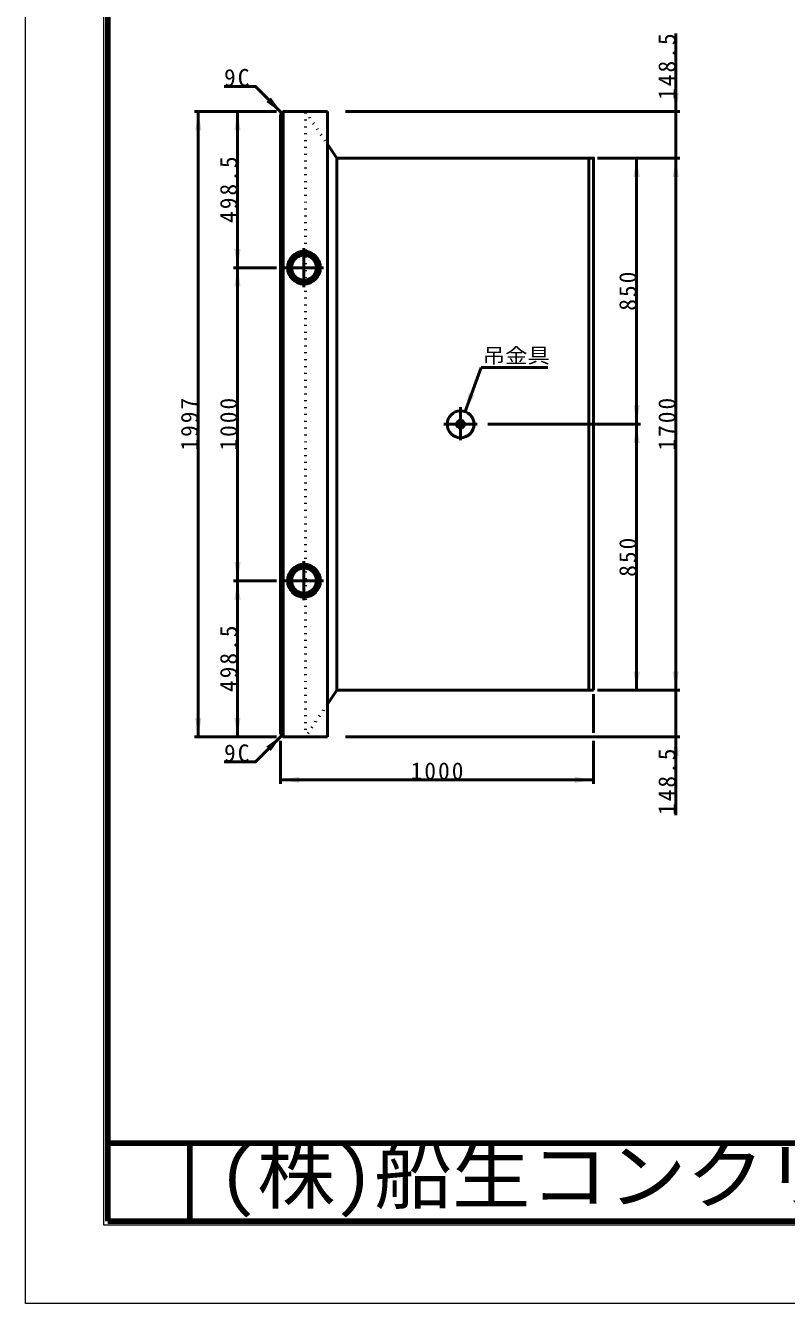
# Model space of a CAD drawing. Units: millimetres, scale not verified, with parts at other scales. Extents: x -2102 to 2102, y -1485 to 1485.
# Drawn here: x -2102 to -1130, y -1485 to 148 of the extents above; entities that cross this region are included whole.
import ezdxf
from ezdxf.enums import TextEntityAlignment as Align

# ---------------------------------------------------------------- set-up
doc = ezdxf.new("R2010")
doc.units = ezdxf.units.MM
doc.header["$LTSCALE"] = 5
doc.linetypes.add('DOTTED', pattern=[1.75, 0.25, -1.5])
doc.linetypes.add('LONG_DASHED_DOTTED', pattern=[15.25, 12, -1.5, 0.25, -1.5])
doc.layers.add('0-0_V-nasSTD', color=7, linetype='Continuous', lineweight=50)
doc.layers.add('0-1_0', color=7, linetype='Continuous', lineweight=100)
doc.styles.add('ＭＳ ゴシック', font='')
doc.styles.get('ＭＳ ゴシック').set_extended_font_data('MS Gothic')

msp = doc.modelspace()

# ---------------------------------------------------------------- linework, layer by layer
at = {"layer": '0-0_V-nasSTD', "lineweight": 100}
for p, q in [((-1997.5, 1380), (-1997.5, -1380)), ((-1997.5, -1380), (1997.5, -1380))]:
    msp.add_line(p, q, dxfattribs=at)
at = {"layer": '0-0_V-nasSTD'}
for p, q in [((-1271.805, 37.888), (-1271.805, 137.888)), ((-1781.805, 37.888), (-1886.805, 37.888)), ((-1881.805, 37.888), (-1881.805, -760.912)), ((-1831.805, -161.512), (-1831.805, 37.888)), ((-1773.205, 37.888), (-1776.805, 34.288)), ((-1776.805, 34.288), (-1776.805, -757.312)), ((-1716.805, 37.888), (-1773.205, 37.888)), ((-1773.205, 37.888), (-1773.205, -760.912)), ((-1716.805, -760.912), (-1716.805, 37.888)), ((-1693.805, 37.888), (-1266.805, 37.888)), ((-1271.805, -21.512), (-1271.805, 37.888)), ((-1716.805, -3.692), (-1704.805, -21.512)), ((-1382.805, -701.512), (-1382.805, -21.512)), ((-1371.805, -21.512), (-1266.805, -21.512)), ((-1321.805, -361.512), (-1321.805, -21.512)), ((-1271.805, -701.512), (-1271.805, -21.512)), ((-1781.805, -161.512), (-1836.805, -161.512)), ((-1831.805, -561.512), (-1831.805, -161.512)), ((-1540.922, -345.349), (-1520.401, -288.968)), ((-1435.401, -288.968), (-1520.401, -288.968)), ((-1511.805, -361.512), (-1316.805, -361.512)), ((-1321.805, -701.512), (-1321.805, -361.512)), ((-1781.805, -561.512), (-1836.805, -561.512)), ((-1831.805, -760.912), (-1831.805, -561.512)), ((-1704.805, -701.512), (-1716.805, -719.332)), ((-1371.805, -701.512), (-1266.805, -701.512)), ((-1271.805, -701.512), (-1271.805, -760.912)), ((-1376.805, -755.912), (-1376.805, -706.512)), ((-1781.805, -760.912), (-1886.805, -760.912)), ((-1776.805, -757.312), (-1773.205, -760.912)), ((-1776.805, -820.912), (-1776.805, -765.912)), ((-1773.205, -760.912), (-1716.805, -760.912)), ((-1693.805, -760.912), (-1266.805, -760.912)), ((-1376.805, -820.912), (-1376.805, -765.912)), ((-1271.805, -760.912), (-1271.805, -860.912)), ((-1376.805, -815.912), (-1776.805, -815.912))]:
    msp.add_line(p, q, dxfattribs=at)
at = {"layer": '0-0_V-nasSTD', "linetype": 'DOTTED'}
for p, q in [((-1744.805, -760.912), (-1744.805, 37.888)), ((-1744.805, 37.888), (-1716.805, -3.692)), ((-1716.805, -719.332), (-1744.805, -760.912))]:
    msp.add_line(p, q, dxfattribs=at)
at = {"layer": '0-0_V-nasSTD', "linetype": 'LONG_DASHED_DOTTED'}
for p, q in [((-1746.805, -136.512), (-1746.805, -186.512)), ((-1771.805, -161.512), (-1721.805, -161.512)), ((-1546.805, -339.712), (-1546.805, -382.112)), ((-1568.005, -361.512), (-1525.605, -361.512)), ((-1746.805, -536.512), (-1746.805, -586.512)), ((-1771.805, -561.512), (-1721.805, -561.512))]:
    msp.add_line(p, q, dxfattribs=at)
at = {"layer": '0-0_V-nasSTD', "lineweight": 18}
for points in [[(-2102.5, -1485), (-2102.5, 1485), (2102.5, 1485), (2102.5, -1485)], [(-2002.5, -1385), (-2002.5, 1385), (2002.5, 1385), (2002.5, -1385)]]:
    msp.add_lwpolyline(points, close=True, dxfattribs=at)
at = {"layer": '0-0_V-nasSTD'}
for points in [[(-1775.005, 36.088), (-1808.946, 70.029), (-1848.946, 70.029)], [(-1376.805, -701.512), (-1376.805, -21.512), (-1704.805, -21.512)], [(-1376.805, -701.512), (-1704.805, -701.512), (-1704.805, -21.512)], [(-1775.005, -759.112), (-1808.946, -793.053), (-1848.946, -793.053)]]:
    msp.add_lwpolyline(points, dxfattribs=at)
for centre, radius in [((-1746.805, -161.512), 21), ((-1746.805, -161.512), 18), ((-1746.805, -161.512), 16), ((-1546.805, -361.512), 17.2), ((-1546.805, -361.512), 5), ((-1746.805, -561.512), 21), ((-1746.805, -561.512), 18), ((-1746.805, -561.512), 16)]:
    msp.add_circle(centre, radius, dxfattribs=at)
for points in [[(-1794.804, 50.23), (-1791.975, 53.058), (-1775.005, 36.088)], [(-1791.975, 53.058), (-1789.147, 55.887), (-1775.005, 36.088)], [(-1275.805, 61.888), (-1271.805, 37.888), (-1271.805, 61.888)], [(-1271.805, 37.888), (-1271.805, 61.888), (-1267.805, 61.888)], [(-1885.805, 13.888), (-1881.805, 13.888), (-1881.805, 37.888)], [(-1881.805, 13.888), (-1881.805, 37.888), (-1877.805, 13.888)], [(-1835.805, 13.888), (-1831.805, 13.888), (-1831.805, 37.888)], [(-1831.805, 13.888), (-1831.805, 37.888), (-1827.805, 13.888)], [(-1325.805, -45.512), (-1321.805, -45.512), (-1321.805, -21.512)], [(-1321.805, -45.512), (-1321.805, -21.512), (-1317.805, -45.512)], [(-1275.805, -45.512), (-1271.805, -45.512), (-1271.805, -21.512)], [(-1271.805, -45.512), (-1271.805, -21.512), (-1267.805, -45.512)], [(-1835.805, -137.512), (-1831.805, -161.512), (-1831.805, -137.512)], [(-1831.805, -161.512), (-1831.805, -137.512), (-1827.805, -137.512)], [(-1835.805, -185.512), (-1831.805, -185.512), (-1831.805, -161.512)], [(-1831.805, -185.512), (-1831.805, -161.512), (-1827.805, -185.512)], [(-1540.922, -345.349), (-1536.472, -321.429), (-1532.713, -322.797)], [(-1540.922, -345.349), (-1532.713, -322.797), (-1528.955, -324.165)], [(-1325.805, -337.512), (-1321.805, -361.512), (-1321.805, -337.512)], [(-1321.805, -361.512), (-1321.805, -337.512), (-1317.805, -337.512)], [(-1325.805, -385.512), (-1321.805, -385.512), (-1321.805, -361.512)], [(-1321.805, -385.512), (-1321.805, -361.512), (-1317.805, -385.512)], [(-1835.805, -537.512), (-1831.805, -561.512), (-1831.805, -537.512)], [(-1831.805, -561.512), (-1831.805, -537.512), (-1827.805, -537.512)], [(-1835.805, -585.512), (-1831.805, -585.512), (-1831.805, -561.512)], [(-1831.805, -585.512), (-1831.805, -561.512), (-1827.805, -585.512)], [(-1325.805, -677.512), (-1321.805, -701.512), (-1321.805, -677.512)], [(-1321.805, -701.512), (-1321.805, -677.512), (-1317.805, -677.512)], [(-1275.805, -677.512), (-1271.805, -701.512), (-1271.805, -677.512)], [(-1271.805, -701.512), (-1271.805, -677.512), (-1267.805, -677.512)], [(-1885.805, -736.912), (-1881.805, -760.912), (-1881.805, -736.912)], [(-1881.805, -760.912), (-1881.805, -736.912), (-1877.805, -736.912)], [(-1835.805, -736.912), (-1831.805, -760.912), (-1831.805, -736.912)], [(-1831.805, -760.912), (-1831.805, -736.912), (-1827.805, -736.912)], [(-1794.804, -773.254), (-1791.975, -776.083), (-1775.005, -759.112)], [(-1791.975, -776.083), (-1789.147, -778.911), (-1775.005, -759.112)], [(-1275.805, -784.912), (-1271.805, -784.912), (-1271.805, -760.912)], [(-1271.805, -784.912), (-1271.805, -760.912), (-1267.805, -784.912)], [(-1776.805, -815.912), (-1752.805, -815.912), (-1752.805, -811.912)], [(-1776.805, -815.912), (-1752.805, -819.912), (-1752.805, -815.912)], [(-1400.805, -815.912), (-1400.805, -811.912), (-1376.805, -815.912)], [(-1400.805, -819.912), (-1400.805, -815.912), (-1376.805, -815.912)]]:
    msp.add_solid(points, dxfattribs=at)
at = {"layer": '0-1_0'}
for p, q in [((-1997.5, -1280), (1997.5, -1280)), ((-1892.5, -1280), (-1892.5, -1380))]:
    msp.add_line(p, q, dxfattribs=at)

# ---------------------------------------------------------------- texts
at = {"layer": '0-0_V-nasSTD', "style": 'ＭＳ ゴシック'}
for s, height, width, p in [('吊金具', 19.06, 1.1, (-1518.401, -288.968)), ('(株)船生コンクリート工業', 69.65, 1.05, (-1856.5, -1377.45))]:
    msp.add_text(s, height=height, dxfattribs=dict(at, width=width)).set_placement(p, align=Align.BOTTOM_LEFT)
at = {"layer": '0-0_V-nasSTD', "char_height": 21.99, "attachment_point": 7, "rotation": 90, "style": 'ＭＳ ゴシック'}
for s, insert in [('\\T1.17;148.5', (-1271.805, 52.888)), ('\\T1.17;498.5', (-1831.805, -104.312)), ('\\T1.17;850', (-1321.805, -216.512)), ('\\T1.17;1997', (-1881.805, -395.262)), ('\\T1.17;1000', (-1831.805, -395.262)), ('\\T1.17;1700', (-1271.805, -395.262)), ('\\T1.17;850', (-1321.805, -556.512)), ('\\T1.17;498.5', (-1831.805, -703.712)), ('\\T1.17;148.5', (-1271.805, -860.912))]:
    msp.add_mtext(s, dxfattribs=dict(at, insert=insert))
at = {"layer": '0-0_V-nasSTD', "char_height": 21.99, "attachment_point": 7, "style": 'ＭＳ ゴシック'}
for s, insert in [('\\T1.17;9C', (-1848.946, 70.029)), ('\\T1.17;9C', (-1848.946, -793.053)), ('\\T1.17;1000', (-1610.555, -815.912))]:
    msp.add_mtext(s, dxfattribs=dict(at, insert=insert))

doc.saveas('drawing.dxf')
